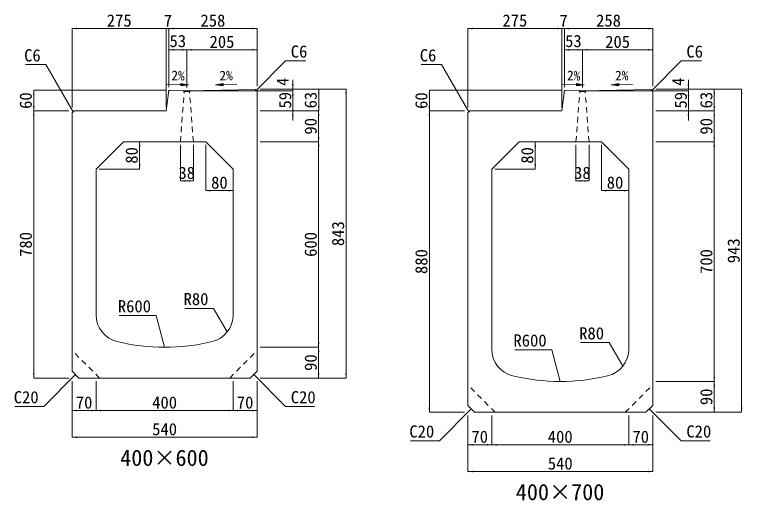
# Model space of a CAD drawing. Units: millimetres at full size; some dimension numbers follow another scale. Extents: x -3301 to 90699, y 107523 to 139162.
# Drawn here: x 1702 to 3827, y 130055 to 131473 of the extents above; entities that cross this region are included whole.
import ezdxf
from ezdxf.enums import TextEntityAlignment as Align

# ---------------------------------------------------------------- set-up
doc = ezdxf.new("R2010")
doc.units = ezdxf.units.MM
doc.header["$LTSCALE"] = 21
doc.linetypes.add('USER1', pattern=[1.35, 0.75, -0.6])
for name, color, linetype, lineweight in [('0_2', 7, 'USER1', 9), ('寸法線', 7, 'Continuous', 9), ('引出線', 4, 'Continuous', 9), ('本体', 2, 'Continuous', 9), ('補助線', 8, 'Continuous', 13)]:
    doc.layers.add(name, color=color, linetype=linetype, lineweight=lineweight)
doc.styles.add('ＭＳ ゴシック', font='')
doc.styles.get('ＭＳ ゴシック').set_extended_font_data('MS Gothic')

# ---------------------------------------------------------------- blocks, each defined once
blk = doc.blocks.new('filled_arrow')
at = {"color": 0, "linetype": 'Continuous', "lineweight": -2}
blk.add_solid([(7.5, 1.25), (0, 0), (7.5, -1.25)], dxfattribs=at)

msp = doc.modelspace()

# ---------------------------------------------------------------- hatches: boundary and pattern name
at = {"layer": '引出線'}
for points in [[(2187.36, 131272.35), (2187.21, 131264.86), (2209.78, 131268.15)], [(2311.03, 131272.35), (2311.18, 131264.86), (2288.61, 131268.15)], [(3342.29, 131272.35), (3342.14, 131264.86), (3364.71, 131268.15)], [(3465.96, 131272.35), (3466.11, 131264.86), (3443.54, 131268.15)]]:
    msp.add_hatch(color=256, dxfattribs=at).paths.add_polyline_path(points)

# ---------------------------------------------------------------- linework, layer by layer
at = {"layer": '0_2'}
for p, q in [((2185.89, 131102.05), (2197.21, 131248.15)), ((2194.39, 131251.2), (2197.21, 131248.15)), ((2197.21, 131248.15), (2212.57, 131248.15)), ((2215.39, 131251.2), (2212.57, 131248.15)), ((2223.89, 131102.05), (2212.57, 131248.15)), ((3340.82, 131102.05), (3352.14, 131248.15)), ((3349.32, 131251.2), (3352.14, 131248.15)), ((3352.14, 131248.15), (3367.5, 131248.15)), ((3370.32, 131251.2), (3367.5, 131248.15)), ((3378.82, 131102.05), (3367.5, 131248.15))]:
    msp.add_line(p, q, dxfattribs=at)
at = {"layer": '寸法線'}
for p, q in [((1869.89, 131432.46), (2144.89, 131432.46)), ((1869.89, 131201.43), (1869.89, 131432.46)), ((2116.77, 131432.46), (2180.02, 131432.46)), ((2144.89, 131201.43), (2144.89, 131432.46)), ((2144.89, 131201.43), (2144.89, 131432.46)), ((2151.89, 131261.43), (2151.89, 131432.46)), ((2151.89, 131432.46), (2409.89, 131432.46)), ((2151.89, 131261.43), (2151.89, 131432.46)), ((2409.89, 131264.43), (2409.89, 131432.46)), ((3024.82, 131432.46), (3299.82, 131432.46)), ((3024.82, 131201.43), (3024.82, 131432.46)), ((3271.7, 131432.46), (3334.95, 131432.46)), ((3299.82, 131201.43), (3299.82, 131432.46)), ((3299.82, 131201.43), (3299.82, 131432.46)), ((3306.82, 131261.43), (3306.82, 131432.46)), ((3306.82, 131432.46), (3564.82, 131432.46)), ((3306.82, 131261.43), (3306.82, 131432.46)), ((3564.82, 131264.43), (3564.82, 131432.46)), ((2151.89, 131370.36), (2204.89, 131370.36)), ((2151.89, 131261.43), (2151.89, 131370.36)), ((2204.89, 131260.43), (2204.89, 131370.36)), ((2204.89, 131370.36), (2409.89, 131370.36)), ((2204.89, 131260.43), (2204.89, 131370.36)), ((2409.89, 131264.43), (2409.89, 131370.36)), ((3306.82, 131370.36), (3359.82, 131370.36)), ((3306.82, 131261.43), (3306.82, 131370.36)), ((3359.82, 131260.43), (3359.82, 131370.36)), ((3359.82, 131370.36), (3564.82, 131370.36)), ((3359.82, 131260.43), (3359.82, 131370.36)), ((3564.82, 131264.43), (3564.82, 131370.36)), ((2514.14, 131283.18), (2514.14, 131222.83)), ((3669.07, 131283.18), (3669.07, 131222.83)), ((2514.14, 131265.01), (2514.14, 131163.93)), ((3669.07, 131265.01), (3669.07, 131163.93)), ((1757.77, 131252.05), (1757.77, 131192.05)), ((2142.52, 131252.05), (1757.77, 131252.05)), ((2214.27, 131250.95), (2514.14, 131250.95)), ((2214.27, 131250.95), (2514.14, 131250.95)), ((2419.27, 131255.05), (2514.14, 131255.05)), ((2419.27, 131255.05), (2589.61, 131255.05)), ((2419.27, 131255.05), (2669.46, 131255.05)), ((2589.61, 131255.05), (2589.61, 131192.05)), ((2669.46, 131255.05), (2669.46, 130412.05)), ((2912.7, 131252.05), (2912.7, 131192.05)), ((3297.45, 131252.05), (2912.7, 131252.05)), ((3369.2, 131250.95), (3669.07, 131250.95)), ((3369.2, 131250.95), (3669.07, 131250.95)), ((3574.2, 131255.05), (3669.07, 131255.05)), ((3574.2, 131255.05), (3744.53, 131255.05)), ((3574.2, 131255.05), (3824.39, 131255.05)), ((3744.53, 131255.05), (3744.53, 131192.05)), ((3824.39, 131255.05), (3824.39, 130312.05)), ((1860.52, 131192.05), (1757.77, 131192.05)), ((1757.77, 131192.05), (1757.77, 130412.05)), ((1860.52, 131192.05), (1757.77, 131192.05)), ((2419.27, 131192.05), (2514.14, 131192.05)), ((2419.27, 131192.05), (2589.61, 131192.05)), ((2419.27, 131192.05), (2589.6, 131192.05)), ((2589.6, 131192.05), (2589.6, 131102.05)), ((3015.45, 131192.05), (2912.7, 131192.05)), ((2912.7, 131192.05), (2912.7, 130312.05)), ((3015.45, 131192.05), (2912.7, 131192.05)), ((3574.2, 131192.05), (3669.07, 131192.05)), ((3574.2, 131192.05), (3744.53, 131192.05)), ((3574.2, 131192.05), (3744.53, 131192.05)), ((3744.53, 131192.05), (3744.53, 131102.05)), ((2029.27, 131102.05), (2066.97, 131102.05)), ((2066.97, 131102.05), (2066.97, 131022.05)), ((2185.89, 131092.68), (2185.89, 130987.42)), ((2223.89, 131092.68), (2223.89, 130987.42)), ((2259.89, 131092.67), (2259.89, 130959.2)), ((2419.27, 131102.05), (2589.6, 131102.05)), ((2419.27, 131102.05), (2589.6, 131102.05)), ((2589.6, 131102.05), (2589.6, 130502.05)), ((3184.19, 131102.05), (3221.9, 131102.05)), ((3221.9, 131102.05), (3221.9, 131022.05)), ((3340.82, 131092.68), (3340.82, 130987.42)), ((3378.82, 131092.68), (3378.82, 130987.42)), ((3414.82, 131092.67), (3414.82, 130959.2)), ((3574.2, 131102.05), (3744.53, 131102.05)), ((3574.2, 131102.05), (3744.53, 131102.05)), ((3744.53, 131102.05), (3744.53, 130402.05)), ((1949.27, 131022.05), (2066.97, 131022.05)), ((2339.89, 131012.68), (2339.89, 130959.2)), ((3104.2, 131022.05), (3221.9, 131022.05)), ((3494.82, 131012.68), (3494.82, 130959.2)), ((2185.89, 130987.42), (2223.89, 130987.42)), ((3340.82, 130987.42), (3378.82, 130987.42)), ((2259.89, 130959.2), (2339.89, 130959.2)), ((3414.82, 130959.2), (3494.82, 130959.2)), ((2419.27, 130502.05), (2589.6, 130502.05)), ((2419.27, 130502.05), (2589.6, 130502.05)), ((2589.6, 130502.05), (2589.6, 130412.05)), ((1860.52, 130412.05), (1757.77, 130412.05)), ((2419.27, 130412.05), (2589.6, 130412.05)), ((2419.27, 130412.05), (2669.46, 130412.05)), ((1869.89, 130402.68), (1869.89, 130317.11)), ((1869.89, 130402.68), (1869.89, 130239.07)), ((1939.89, 130402.68), (1939.89, 130317.11)), ((1939.89, 130402.68), (1939.89, 130317.11)), ((2339.89, 130402.68), (2339.89, 130317.11)), ((2339.89, 130402.68), (2339.89, 130317.11)), ((2409.89, 130402.68), (2409.89, 130317.11)), ((2409.89, 130402.68), (2409.89, 130239.07)), ((3574.2, 130402.05), (3744.53, 130402.05)), ((3574.2, 130402.05), (3744.53, 130402.05)), ((3744.53, 130402.05), (3744.53, 130312.05)), ((1869.89, 130317.11), (1939.89, 130317.11)), ((1939.89, 130317.11), (2339.89, 130317.11)), ((2339.89, 130317.11), (2409.89, 130317.11)), ((3015.45, 130312.05), (2912.7, 130312.05)), ((3024.82, 130302.68), (3024.82, 130217.11)), ((3024.82, 130302.68), (3024.82, 130139.07)), ((3094.82, 130302.68), (3094.82, 130217.11)), ((3094.82, 130302.68), (3094.82, 130217.11)), ((3494.82, 130302.68), (3494.82, 130217.11)), ((3494.82, 130302.68), (3494.82, 130217.11)), ((3564.82, 130302.68), (3564.82, 130217.11)), ((3564.82, 130302.68), (3564.82, 130139.07)), ((3574.2, 130312.05), (3744.53, 130312.05)), ((3574.2, 130312.05), (3824.39, 130312.05)), ((1869.89, 130239.07), (2409.89, 130239.07)), ((3024.82, 130217.11), (3094.82, 130217.11)), ((3094.82, 130217.11), (3494.82, 130217.11)), ((3494.82, 130217.11), (3564.82, 130217.11)), ((3024.82, 130139.07), (3564.82, 130139.07))]:
    msp.add_line(p, q, dxfattribs=at)
at = {"layer": '引出線'}
for p, q in [((2145.67, 131269.4), (2207.78, 131268.15)), ((2350.71, 131269.4), (2288.61, 131268.15)), ((3300.6, 131269.4), (3362.7, 131268.15)), ((3505.64, 131269.4), (3443.54, 131268.15))]:
    msp.add_line(p, q, dxfattribs=at)
for points in [[(1872.89, 131189.11), (1793.2, 131327.14), (1734.04, 131327.14)], [(2406.89, 131252.03), (2493.14, 131338.28), (2552.3, 131338.28)], [(3027.82, 131189.11), (2948.13, 131327.14), (2888.96, 131327.14)], [(3561.82, 131252.03), (3648.07, 131338.28), (3707.23, 131338.28)], [(2322.65, 130546.47), (2282.86, 130615.39), (2198.95, 130615.39)], [(2139.89, 130502.05), (2115.14, 130594.42), (2006.87, 130594.42)], [(3477.58, 130446.47), (3437.79, 130515.39), (3353.88, 130515.39)], [(3294.82, 130402.05), (3270.07, 130494.42), (3161.8, 130494.42)], [(1879.89, 130422.05), (1787.05, 130328.82), (1702.76, 130328.82)], [(2399.89, 130422.05), (2493.12, 130328.82), (2577.41, 130328.82)], [(3034.82, 130322.05), (2941.98, 130228.82), (2857.69, 130228.82)], [(3554.82, 130322.05), (3648.05, 130228.82), (3732.34, 130228.82)]]:
    msp.add_lwpolyline(points, dxfattribs=at)
at = {"layer": '引出線', "lineweight": 13}
for points in [[(2187.36, 131272.35), (2187.21, 131264.86), (2209.78, 131268.15)], [(2311.03, 131272.35), (2311.18, 131264.86), (2288.61, 131268.15)], [(3342.29, 131272.35), (3342.14, 131264.86), (3364.71, 131268.15)], [(3465.96, 131272.35), (3466.11, 131264.86), (3443.54, 131268.15)]]:
    msp.add_lwpolyline(points, close=True, dxfattribs=at)
at = {"layer": '本体', "lineweight": 20}
for p, q in [((2151.89, 131252.05), (2144.89, 131192.05)), ((2151.89, 131252.05), (2204.89, 131250.95)), ((2204.89, 131250.95), (2403.89, 131254.93)), ((3306.82, 131252.05), (3299.82, 131192.05)), ((3306.82, 131252.05), (3359.82, 131250.95)), ((3359.82, 131250.95), (3558.82, 131254.93)), ((1875.89, 131192.05), (2144.89, 131192.05)), ((3030.82, 131192.05), (3299.82, 131192.05)), ((2019.89, 131102.05), (2259.89, 131102.05)), ((3174.82, 131102.05), (3414.82, 131102.05))]:
    msp.add_line(p, q, dxfattribs=at)
at = {"layer": '本体', "lineweight": 13}
for p, q in [((2403.89, 131254.93), (2409.89, 131249.05)), ((2409.89, 131249.05), (2409.89, 130432.05)), ((3558.82, 131254.93), (3564.82, 131249.05)), ((3564.82, 131249.05), (3564.82, 130332.05)), ((1875.89, 131192.05), (1869.89, 131186.05)), ((1869.89, 131186.05), (1869.89, 130432.05)), ((3030.82, 131192.05), (3024.82, 131186.05)), ((3024.82, 131186.05), (3024.82, 130332.05)), ((2019.89, 131102.05), (1939.89, 131022.05)), ((2259.89, 131102.05), (2339.89, 131022.05)), ((3174.82, 131102.05), (3094.82, 131022.05)), ((3414.82, 131102.05), (3494.82, 131022.05)), ((1939.89, 131022.05), (1939.89, 130596.09)), ((2339.89, 131022.05), (2339.89, 130596.09)), ((3094.82, 131022.05), (3094.82, 130496.09)), ((3494.82, 131022.05), (3494.82, 130496.09)), ((1889.89, 130412.05), (1869.89, 130432.05)), ((2389.89, 130412.05), (2409.89, 130432.05)), ((1889.89, 130412.05), (2389.89, 130412.05)), ((3044.82, 130312.05), (3024.82, 130332.05)), ((3544.82, 130312.05), (3564.82, 130332.05)), ((3044.82, 130312.05), (3544.82, 130312.05))]:
    msp.add_line(p, q, dxfattribs=at)
at = {"layer": '本体', "color": 7, "linetype": 'USER1'}
for p, q in [((1949.89, 130412.05), (1869.89, 130492.05)), ((2329.89, 130412.05), (2409.89, 130492.05)), ((3104.82, 130312.05), (3024.82, 130392.05)), ((3484.82, 130312.05), (3564.82, 130392.05))]:
    msp.add_line(p, q, dxfattribs=at)
at = {"layer": '本体', "lineweight": 20}
for centre in [(2154.56, 131249), (3309.48, 131249)]:
    msp.add_arc(centre, 3, 88.85424, 173.34557, dxfattribs=at)
at = {"layer": '本体', "lineweight": 13}
for centre, radius, start, end in [((2019.89, 130596.09), 80, 180, 256.65764), ((2259.89, 130596.09), 80, 283.34236, 0), ((2139.89, 131102.05), 600, 256.65764, 283.34236), ((3174.82, 130496.09), 80, 180, 256.65764), ((3414.82, 130496.09), 80, 283.34236, 0), ((3294.82, 131002.05), 600, 256.65764, 283.34236)]:
    msp.add_arc(centre, radius, start, end, dxfattribs=at)
at = {"layer": '補助線', "lineweight": 20}
for p, q in [((2151.89, 131252.05), (2151.26, 131246.64)), ((2151.89, 131252.05), (2157.34, 131251.94)), ((3306.82, 131252.05), (3306.19, 131246.64)), ((3306.82, 131252.05), (3312.27, 131251.94))]:
    msp.add_line(p, q, dxfattribs=at)

# ---------------------------------------------------------------- block references
at = {"layer": '寸法線', "xscale": 1.88, "yscale": 1.88}
for p in [(1869.89, 131432.46), (2151.89, 131432.46), (2151.89, 131432.46), (3024.82, 131432.46), (3306.82, 131432.46), (3306.82, 131432.46), (2151.89, 131370.36), (2204.89, 131370.36), (3306.82, 131370.36), (3359.82, 131370.36), (2185.89, 130987.42), (3340.82, 130987.42), (2259.89, 130959.2), (3414.82, 130959.2), (1869.89, 130317.11), (1939.89, 130317.11), (2339.89, 130317.11), (1869.89, 130239.07), (3024.82, 130217.11), (3094.82, 130217.11), (3494.82, 130217.11), (3024.82, 130139.07)]:
    msp.add_blockref('filled_arrow', p, dxfattribs=at)
for p, rotation in [((2144.89, 131432.46), 180), ((2144.89, 131432.46), 180), ((2409.89, 131432.46), 180), ((3299.82, 131432.46), 180), ((3299.82, 131432.46), 180), ((3564.82, 131432.46), 180), ((2204.89, 131370.36), 180), ((2409.89, 131370.36), 180), ((3359.82, 131370.36), 180), ((3564.82, 131370.36), 180), ((2514.14, 131255.05), 90), ((3669.07, 131255.05), 90), ((1757.77, 131252.05), 270), ((2514.14, 131250.95), 270), ((2589.61, 131255.05), 270), ((2669.46, 131255.05), 270), ((2912.7, 131252.05), 270), ((3669.07, 131250.95), 270), ((3744.53, 131255.05), 270), ((3824.39, 131255.05), 270), ((1757.77, 131192.05), 90), ((2589.61, 131192.05), 90), ((2912.7, 131192.05), 90), ((3744.53, 131192.05), 90), ((1757.77, 131192.05), 270), ((2514.14, 131192.05), 270), ((2589.6, 131192.05), 270), ((2912.7, 131192.05), 270), ((3669.07, 131192.05), 270), ((3744.53, 131192.05), 270), ((2589.6, 131102.05), 90), ((3744.53, 131102.05), 90), ((2066.97, 131102.05), 270), ((2589.6, 131102.05), 270), ((3221.9, 131102.05), 270), ((3744.53, 131102.05), 270), ((2066.97, 131022.05), 90), ((3221.9, 131022.05), 90), ((2223.89, 130987.42), 180), ((3378.82, 130987.42), 180), ((2339.89, 130959.2), 180), ((3494.82, 130959.2), 180), ((2589.6, 130502.05), 90), ((2589.6, 130502.05), 270), ((1757.77, 130412.05), 90), ((2589.6, 130412.05), 90), ((2669.46, 130412.05), 90), ((3744.53, 130402.05), 90), ((3744.53, 130402.05), 270), ((2912.7, 130312.05), 90), ((3744.53, 130312.05), 90), ((3824.39, 130312.05), 90), ((1939.89, 130317.11), 180), ((2339.89, 130317.11), 180), ((2409.89, 130317.11), 180), ((2409.89, 130239.07), 180), ((3094.82, 130217.11), 180), ((3494.82, 130217.11), 180), ((3564.82, 130217.11), 180), ((3564.82, 130139.07), 180)]:
    msp.add_blockref('filled_arrow', p, dxfattribs=dict(at, rotation=rotation))
at = {"layer": '引出線', "xscale": 0.12, "yscale": 0.12}
for p, rotation in [((2406.89, 131252.03), 45), ((3561.82, 131252.03), 45), ((1872.89, 131189.11), 120), ((3027.82, 131189.11), 120), ((2322.65, 130546.47), 120), ((2139.89, 130502.05), 105), ((3477.58, 130446.47), 120), ((1879.89, 130422.05), 225.1), ((2399.89, 130422.05), 315), ((3294.82, 130402.05), 105), ((3034.82, 130322.05), 225.1), ((3554.82, 130322.05), 315)]:
    msp.add_blockref('filled_arrow', p, dxfattribs=dict(at, rotation=rotation))

# ---------------------------------------------------------------- texts
at = {"layer": '0_2', "style": 'ＭＳ ゴシック'}
for s, p in [('400×600', (2139.41, 130179.03)), ('400×700', (3294.34, 130079.03))]:
    msp.add_text(s, height=47.47, dxfattribs=at).set_placement(p, align=Align.MIDDLE_CENTER)
at = {"layer": '寸法線', "style": 'ＭＳ ゴシック'}
for s, p in [('275', (2007.39, 131455.9)), ('7', (2149.64, 131455.44)), ('258', (2280.89, 131455.9)), ('275', (3162.32, 131455.9)), ('7', (3304.57, 131455.44)), ('258', (3435.82, 131455.9)), ('53', (2178.39, 131396.14)), ('205', (2307.39, 131393.79)), ('53', (3333.32, 131396.14)), ('205', (3462.32, 131393.79)), ('38', (2204.5, 131011.13)), ('38', (3359.43, 131011.13)), ('80', (2299.89, 130982.63)), ('80', (3454.82, 130982.63)), ('70', (1904.89, 130340.55)), ('400', (2139.89, 130340.55)), ('70', (2374.89, 130340.55)), ('540', (2139.89, 130262.51)), ('70', (3059.82, 130240.55)), ('400', (3294.82, 130240.55)), ('70', (3529.82, 130240.55)), ('540', (3294.82, 130162.51))]:
    msp.add_text(s, height=35.6, dxfattribs=at).set_placement(p, align=Align.MIDDLE_CENTER)
for s, p in [('4', (2484.3, 131277.13)), ('4', (3639.23, 131277.13)), ('60', (1734.33, 131222.05)), ('59', (2491.64, 131223.18)), ('63', (2566.17, 131223.55)), ('60', (2889.26, 131222.05)), ('59', (3646.57, 131223.18)), ('63', (3721.1, 131223.55)), ('90', (2566.17, 131147.05)), ('90', (3721.1, 131147.05)), ('80', (2043.54, 131062.05)), ('80', (3198.47, 131062.05)), ('843', (2646.02, 130833.55)), ('780', (1734.33, 130802.05)), ('600', (2566.17, 130802.05)), ('943', (3800.95, 130783.55)), ('880', (2889.26, 130752.05)), ('700', (3721.1, 130752.05)), ('90', (2566.17, 130457.05)), ('90', (3721.1, 130357.05))]:
    msp.add_text(s, height=35.6, rotation=90, dxfattribs=at).set_placement(p, align=Align.MIDDLE_CENTER)
at = {"layer": '引出線', "style": 'ＭＳ ゴシック'}
for s, p in [('C6', (1778.2, 131372.14)), ('C6', (2933.13, 131372.14)), ('R80', (2267.86, 130660.39)), ('R600', (2100.14, 130639.42)), ('R80', (3422.79, 130560.39)), ('R600', (3255.07, 130539.42)), ('C20', (1772.05, 130373.82)), ('C20', (2926.98, 130273.82))]:
    msp.add_text(s, height=35.6, dxfattribs=at).set_placement(p, align=Align.TOP_RIGHT)
for s, p in [('C6', (2508.14, 131383.28)), ('C6', (3663.07, 131383.28)), ('C20', (2508.12, 130373.82)), ('C20', (3663.05, 130273.82))]:
    msp.add_text(s, height=35.6, dxfattribs=at).set_placement(p, align=Align.TOP_LEFT)
for rotation, p in [(359, (2179, 131295.28)), (1, (2319.39, 131295.28)), (359, (3333.93, 131295.28)), (1, (3474.31, 131295.28))]:
    msp.add_text('2%', height=28.48, rotation=rotation, dxfattribs=at).set_placement(p, align=Align.MIDDLE_CENTER)

doc.saveas('drawing.dxf')
